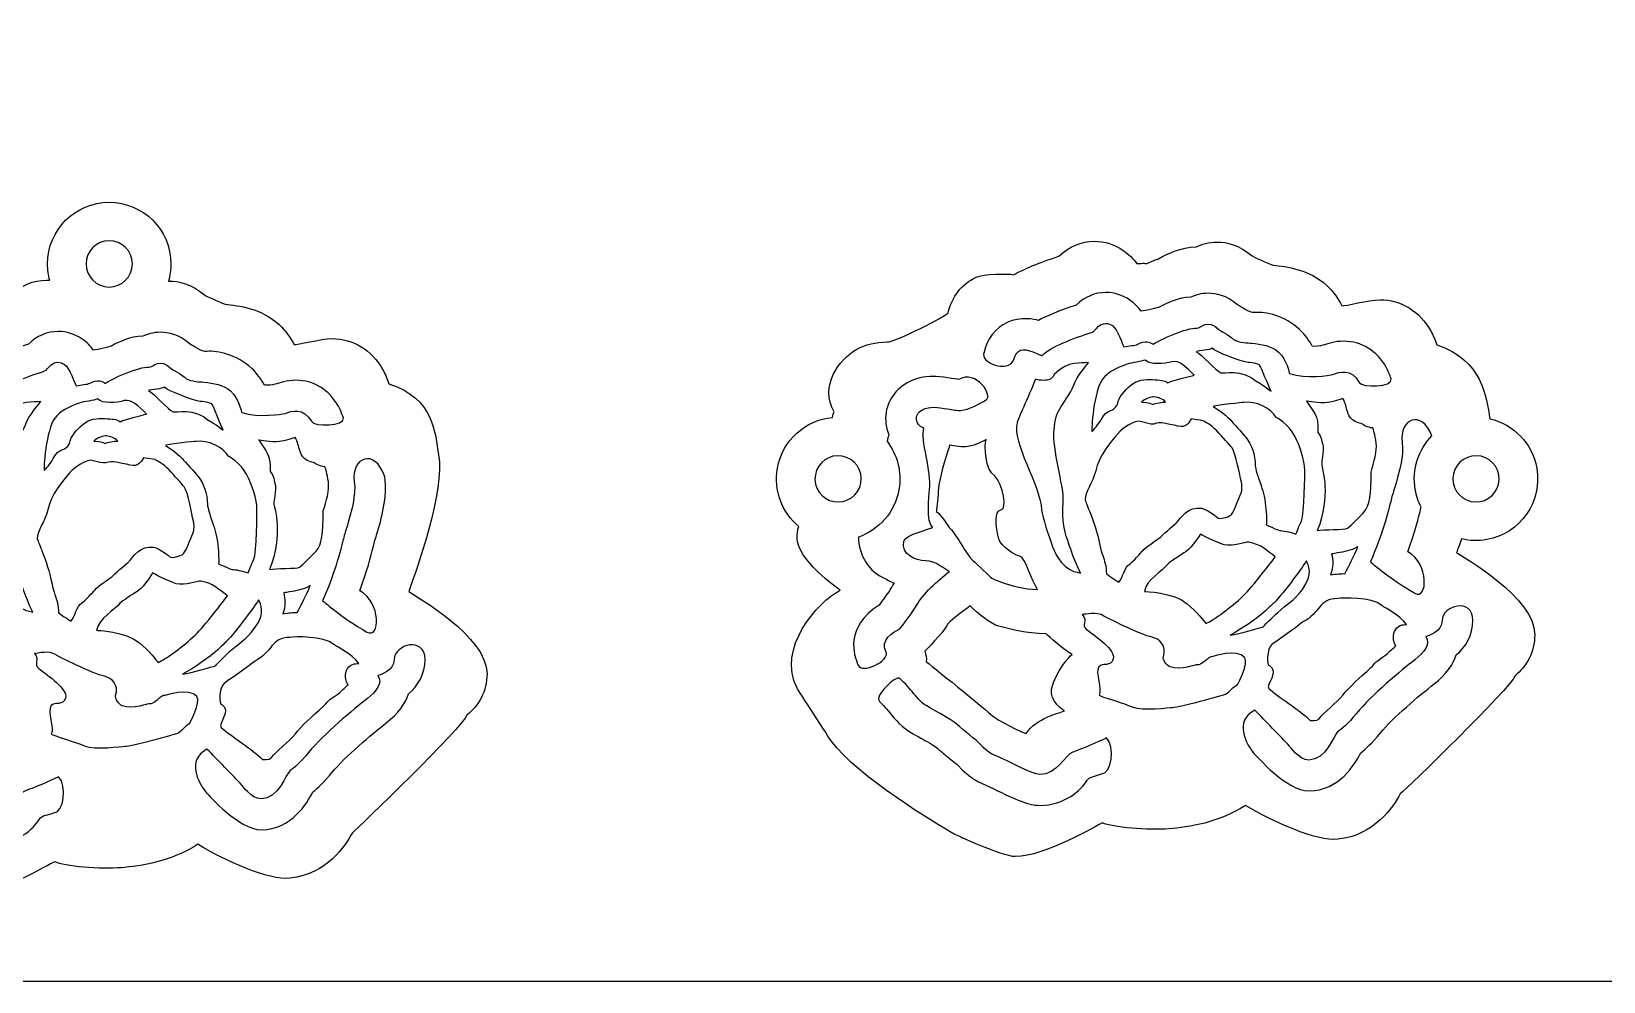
# Model space of a CAD drawing. Extents: x 0 to 395, y 0 to 130.
# Drawn here: x 96.1 to 198.1, y 0.1 to 61.6 of the extents above; entities that cross this region are included whole.
import ezdxf

# ---------------------------------------------------------------- set-up
doc = ezdxf.new("R2010")
doc.units = 0
doc.header["$MEASUREMENT"] = 0
doc.layers.add('DEFAULT', color=18, linetype='CONTINUOUS')

msp = doc.modelspace()

# ---------------------------------------------------------------- linework, layer by layer
at = {"layer": 'DEFAULT', "color": 18}
msp.add_lwpolyline([(395.05, 0.05), (0.05, 0.05), (0.05, 130.05), (395.05, 130.05)], close=True, dxfattribs=at)
at = {"layer": 'DEFAULT', "color": 1}
for points, knots in [([(120.58, 25.34), (121.11, 26.8), (122.94, 31.9), (122.52, 34.2), (122.27, 35.61), (122.28, 37.82), (119.3, 38.8), (119.19, 39.12), (119.06, 39.43), (118.91, 39.7), (118.19, 40.99), (116.98, 41.73), (115.61, 41.73), (114.89, 41.73), (113.31, 41.3), (113.15, 41.34), (112.91, 41.79), (112.6, 42.25), (112.17, 42.64), (111.04, 43.7), (109.52, 43.87), (108.69, 43.96), (108.62, 43.97), (107.62, 44.4), (107.33, 44.56), (106.48, 45.3), (105.64, 45.46), (105.07, 45.46), (105.05, 45.46), (105.03, 45.46), (105, 45.46), (105.11, 45.81), (105.16, 46.18), (105.16, 46.57), (105.16, 48.78), (103.37, 50.57), (101.16, 50.57), (98.96, 50.57), (97.16, 48.78), (97.16, 46.57), (97.16, 46.2), (97.21, 45.84), (97.31, 45.51), (97.24, 45.51), (97.17, 45.52), (97.1, 45.52), (96.25, 45.52), (95.45, 45.18), (94.79, 44.54), (93.46, 44.1), (92.53, 43.7), (91.86, 43.34), (91.56, 43.44), (89.86, 43.4), (89.43, 43.18), (88.5, 42.75), (87.85, 41.91), (87.62, 40.88), (87.55, 40.7), (84.21, 38.99), (83.66, 38.99), (82.92, 38.99), (82.26, 38.83), (81.68, 38.51), (80.54, 37.88), (79.28, 36.13), (80.22, 34.45), (79.91, 33.49), (79.36, 29.15), (79.35, 28.89), (78.07, 28.11), (77.83, 26.97), (77.82, 26.29), (77.79, 24.91), (80.43, 23), (80.62, 22.91), (79.11, 22.1), (76.5, 19.11), (77.83, 16.54), (77.84, 16.49), (79.95, 13.23), (80.02, 13.13), (81.77, 10.77), (86.85, 7.74), (88.01, 7.09), (88.07, 7.05), (91.1, 5.62), (91.97, 5.62), (93.9, 5.62), (97.27, 7.67), (97.63, 7.82), (98.21, 7.51), (100.65, 7.32), (101.93, 7.43), (103.22, 7.53), (105.17, 7.83), (106.91, 8.95), (108.63, 7.89), (111.51, 6.59), (112.9, 6.75), (115.28, 7.02), (116.47, 8.85), (116.93, 9.7), (117.31, 10.01), (124.12, 16.58), (124.36, 17.32), (125.12, 17.95), (125.66, 18.86), (125.66, 20), (125.66, 22.44), (121.04, 25.01), (120.58, 25.34)], [1, 1, 1, 1, 2, 2, 2, 3, 3, 3, 4, 4, 4, 5, 5, 5, 6, 6, 6, 7, 7, 7, 8, 8, 8, 9, 9, 9, 10, 10, 10, 11, 11, 11, 12, 12, 12, 13, 13, 13, 14, 14, 14, 15, 15, 15, 16, 16, 16, 17, 17, 17, 18, 18, 18, 19, 19, 19, 20, 20, 20, 21, 21, 21, 22, 22, 22, 23, 23, 23, 24, 24, 24, 25, 25, 25, 26, 26, 26, 27, 27, 27, 28, 28, 28, 29, 29, 29, 30, 30, 30, 31, 31, 31, 32, 32, 32, 33, 33, 33, 34, 34, 34, 35, 35, 35, 36, 36, 36, 37, 37, 37, 38, 38, 38, 38]), ([(101.16, 48.07), (101.99, 48.07), (102.66, 47.4), (102.66, 46.57), (102.66, 45.74), (101.99, 45.07), (101.16, 45.07), (100.33, 45.07), (99.66, 45.74), (99.66, 46.57), (99.66, 47.4), (100.33, 48.07), (101.16, 48.07)], [1, 1, 1, 1, 2, 2, 2, 3, 3, 3, 4, 4, 4, 5, 5, 5, 5]), ([(188.53, 27.87), (188.61, 28.09), (188.72, 28.39), (188.86, 28.75), (189.38, 28.62), (189.93, 28.6), (190.49, 28.7), (192.66, 29.08), (194.11, 31.16), (193.73, 33.33), (193.45, 34.96), (192.21, 36.18), (190.69, 36.53), (190.44, 37.95), (190.22, 40.34), (187.25, 41.33), (187.13, 41.65), (187, 41.96), (186.86, 42.23), (186.14, 43.51), (184.93, 44.25), (183.56, 44.25), (182.84, 44.25), (181.26, 43.83), (181.1, 43.86), (180.86, 44.32), (180.54, 44.77), (180.12, 45.17), (178.99, 46.23), (177.46, 46.4), (176.64, 46.49), (176.57, 46.5), (175.57, 46.93), (175.28, 47.09), (174.43, 47.82), (173.59, 47.99), (173.02, 47.99), (172.45, 47.99), (171.98, 47.83), (171.66, 47.68), (170.62, 47.64), (169.87, 47.26), (169.2, 46.91), (169.16, 46.89), (169.11, 46.87), (169.05, 46.85), (168.84, 46.77), (168.65, 46.68), (168.45, 46.6), (168.36, 46.61), (168.26, 46.61), (168.18, 46.61), (168.05, 46.61), (167.93, 46.6), (167.8, 46.59), (167.58, 46.9), (167.29, 47.2), (166.91, 47.45), (166.35, 47.84), (165.7, 48.04), (165.05, 48.04), (164.2, 48.04), (163.4, 47.7), (162.74, 47.07), (161.4, 46.63), (160.47, 46.23), (159.8, 45.87), (159.5, 45.96), (157.81, 45.92), (157.37, 45.71), (156.45, 45.27), (155.8, 44.44), (155.56, 43.41), (155.5, 43.23), (152.16, 41.51), (151.61, 41.51), (150.87, 41.51), (150.21, 41.35), (149.63, 41.04), (148.49, 40.4), (147.22, 38.65), (148.16, 36.98), (148.13, 36.89), (148.1, 36.77), (148.07, 36.62), (146.31, 36.46), (144.81, 35.15), (144.49, 33.33), (144.23, 31.87), (144.8, 30.45), (145.87, 29.56), (145.8, 29.29), (145.77, 29.03), (145.77, 28.82), (145.74, 27.44), (148.37, 25.52), (148.57, 25.43), (147.06, 24.63), (144.44, 21.64), (145.77, 19.07), (145.79, 19.02), (147.9, 15.76), (147.97, 15.66), (149.72, 13.3), (154.79, 10.27), (155.95, 9.61), (156.02, 9.58), (159.05, 8.15), (159.91, 8.15), (161.85, 8.15), (165.22, 10.19), (165.58, 10.34), (166.15, 10.03), (168.6, 9.85), (169.88, 9.95), (171.16, 10.05), (173.12, 10.35), (174.85, 11.47), (176.57, 10.42), (179.45, 9.12), (180.84, 9.27), (183.23, 9.54), (184.42, 11.38), (184.88, 12.22), (185.26, 12.53), (192.07, 19.11), (192.31, 19.85), (193.06, 20.48), (193.6, 21.39), (193.6, 22.53), (193.6, 24.97), (188.99, 27.54), (188.53, 27.87)], [1, 1, 1, 1, 2, 2, 2, 3, 3, 3, 4, 4, 4, 5, 5, 5, 6, 6, 6, 7, 7, 7, 8, 8, 8, 9, 9, 9, 10, 10, 10, 11, 11, 11, 12, 12, 12, 13, 13, 13, 14, 14, 14, 15, 15, 15, 16, 16, 16, 17, 17, 17, 18, 18, 18, 19, 19, 19, 20, 20, 20, 21, 21, 21, 22, 22, 22, 23, 23, 23, 24, 24, 24, 25, 25, 25, 26, 26, 26, 27, 27, 27, 28, 28, 28, 29, 29, 29, 30, 30, 30, 31, 31, 31, 32, 32, 32, 33, 33, 33, 34, 34, 34, 35, 35, 35, 36, 36, 36, 37, 37, 37, 38, 38, 38, 39, 39, 39, 40, 40, 40, 41, 41, 41, 42, 42, 42, 43, 43, 43, 44, 44, 44, 45, 45, 45, 45]), ([(157.89, 40.86), (158.08, 41.71), (158.63, 42.4), (159.39, 42.78), (160.23, 43.18), (161.17, 42.98), (161.42, 42.91), (161.98, 43.21), (162.75, 43.54), (163.86, 43.9), (164.42, 44.44), (165.08, 44.72), (165.79, 44.72), (166.33, 44.72), (166.87, 44.55), (167.34, 44.23), (167.66, 44.01), (167.9, 43.76), (168.08, 43.51), (168.37, 43.54), (169.22, 43.76), (169.25, 43.77), (169.81, 44.06), (170.44, 44.38), (171.3, 44.42), (171.57, 44.54), (171.96, 44.67), (172.43, 44.67), (172.91, 44.67), (173.61, 44.54), (174.32, 43.93), (174.56, 43.79), (175.07, 43.39), (175.45, 43.42), (176.14, 43.49), (177.4, 43.21), (178.35, 42.32), (178.7, 41.99), (178.97, 41.61), (179.17, 41.23), (179.3, 41.21), (179.73, 41.25), (179.86, 41.3), (180.12, 41.39), (180.62, 41.56), (181.22, 41.56), (182.36, 41.56), (183.36, 40.94), (183.97, 39.87), (184.09, 39.65), (184.2, 39.39), (184.29, 39.12), (184.43, 38.58), (182.38, 38.52), (182.22, 38.89), (181.7, 39.82), (180.95, 39.56), (180.51, 39.41), (180.29, 39.33), (178.81, 39.12), (177.69, 39.47), (177.68, 39.49), (177.54, 40.34), (176.98, 40.86), (176.54, 41.27), (175.86, 41.37), (175.24, 41.43), (175.03, 41.46), (174.43, 41.45), (174.06, 41.67), (173.82, 41.96), (173.14, 42.27), (173.12, 42.31), (172.37, 43.06), (172, 42.41), (171.68, 42.41), (171.09, 42.48), (169.14, 41.6), (168.86, 41.36), (168.64, 41.52), (168.35, 41.62), (167.87, 41.37), (167.66, 41.26), (167.3, 41.3), (166.95, 41.19), (166.89, 41.33), (166.52, 42.37), (166.22, 42.57), (166.01, 42.72), (165.59, 42.88), (165.16, 42.37), (165.07, 42.26), (164.99, 42.17), (164.78, 42.1), (163.78, 41.78), (162.14, 41.19), (161.63, 40.62), (161.59, 40.64), (160.62, 41.15), (160.25, 40.97), (160.1, 40.9), (159.9, 40.73), (159.83, 40.38), (159.43, 39.45), (157.6, 40.15), (157.89, 40.86)], [1, 1, 1, 1, 2, 2, 2, 3, 3, 3, 4, 4, 4, 5, 5, 5, 6, 6, 6, 7, 7, 7, 8, 8, 8, 9, 9, 9, 10, 10, 10, 11, 11, 11, 12, 12, 12, 13, 13, 13, 14, 14, 14, 15, 15, 15, 16, 16, 16, 17, 17, 17, 18, 18, 18, 19, 19, 19, 20, 20, 20, 21, 21, 21, 22, 22, 22, 23, 23, 23, 24, 24, 24, 25, 25, 25, 26, 26, 26, 27, 27, 27, 28, 28, 28, 29, 29, 29, 30, 30, 30, 31, 31, 31, 32, 32, 32, 33, 33, 33, 34, 34, 34, 35, 35, 35, 36, 36, 36, 36]), ([(89.94, 38.33), (90.13, 39.19), (90.68, 39.88), (91.45, 40.25), (92.29, 40.66), (93.23, 40.46), (93.48, 40.38), (94.03, 40.68), (94.81, 41.01), (95.92, 41.38), (96.47, 41.91), (97.14, 42.19), (97.84, 42.19), (98.39, 42.19), (98.93, 42.02), (99.4, 41.7), (99.71, 41.49), (99.95, 41.24), (100.14, 40.98), (100.42, 41.01), (101.27, 41.23), (101.3, 41.25), (101.86, 41.54), (102.49, 41.86), (103.35, 41.89), (103.62, 42.01), (104.01, 42.14), (104.49, 42.14), (104.97, 42.14), (105.66, 42.01), (106.37, 41.4), (106.61, 41.26), (107.12, 40.86), (107.51, 40.9), (108.19, 40.96), (109.46, 40.68), (110.4, 39.8), (110.76, 39.47), (111.02, 39.09), (111.22, 38.71), (111.35, 38.68), (111.78, 38.73), (111.91, 38.77), (112.18, 38.86), (112.67, 39.03), (113.27, 39.03), (114.42, 39.03), (115.42, 38.42), (116.02, 37.34), (116.14, 37.12), (116.25, 36.87), (116.35, 36.6), (116.48, 36.05), (114.44, 35.99), (114.27, 36.37), (113.76, 37.29), (113.01, 37.04), (112.56, 36.88), (112.35, 36.81), (110.86, 36.6), (109.75, 36.94), (109.73, 36.97), (109.59, 37.82), (109.03, 38.34), (108.6, 38.74), (107.91, 38.84), (107.29, 38.91), (107.09, 38.93), (106.48, 38.93), (106.12, 39.15), (105.88, 39.43), (105.19, 39.75), (105.17, 39.79), (104.42, 40.53), (104.05, 39.88), (103.73, 39.88), (103.14, 39.95), (101.19, 39.07), (100.92, 38.83), (100.7, 38.99), (100.41, 39.1), (99.93, 38.85), (99.71, 38.73), (99.36, 38.77), (99.01, 38.66), (98.94, 38.8), (98.58, 39.84), (98.27, 40.05), (98.06, 40.19), (97.64, 40.36), (97.21, 39.84), (97.12, 39.73), (97.04, 39.64), (96.83, 39.58), (95.84, 39.26), (94.2, 38.67), (93.68, 38.1), (93.65, 38.12), (92.67, 38.62), (92.31, 38.44), (92.15, 38.37), (91.95, 38.21), (91.88, 37.85), (91.48, 36.93), (89.65, 37.62), (89.94, 38.33)], [1, 1, 1, 1, 2, 2, 2, 3, 3, 3, 4, 4, 4, 5, 5, 5, 6, 6, 6, 7, 7, 7, 8, 8, 8, 9, 9, 9, 10, 10, 10, 11, 11, 11, 12, 12, 12, 13, 13, 13, 14, 14, 14, 15, 15, 15, 16, 16, 16, 17, 17, 17, 18, 18, 18, 19, 19, 19, 20, 20, 20, 21, 21, 21, 22, 22, 22, 23, 23, 23, 24, 24, 24, 25, 25, 25, 26, 26, 26, 27, 27, 27, 28, 28, 28, 29, 29, 29, 30, 30, 30, 31, 31, 31, 32, 32, 32, 33, 33, 33, 34, 34, 34, 35, 35, 35, 36, 36, 36, 36]), ([(175.6, 38.93), (174.57, 39.8), (173.45, 39.45), (173.25, 39.51), (172.97, 39.61), (171.95, 40.75), (171.65, 40.88), (171.85, 40.98), (172.53, 40.99), (172.69, 41.1), (172.86, 40.89), (174.58, 40.23), (174.9, 40.2), (175.16, 40.17), (175.65, 40.12), (175.76, 40.01), (175.88, 39.87), (176.32, 38.65), (176.5, 38.32), (176.37, 38.41), (175.7, 38.93), (175.6, 38.93)], [1, 1, 1, 1, 2, 2, 2, 3, 3, 3, 4, 4, 4, 5, 5, 5, 6, 6, 6, 7, 7, 7, 8, 8, 8, 8]), ([(163.03, 31.63), (163.03, 30.74), (162.89, 30.41), (163.14, 29.18), (163.35, 28.55), (163.63, 27.6), (164.15, 26.52), (164.06, 26.61), (162.99, 26.48), (162.33, 28.24), (162.09, 28.93), (161.66, 30.15), (161.62, 30.63), (161.53, 32.31), (159.67, 34.99), (160.03, 36.27), (160.04, 36.39), (160.99, 38.47), (161.22, 39.09), (161.27, 39.05), (161.88, 38.98), (162.1, 39.06), (162.28, 39.12), (162.38, 39.27), (162.44, 39.4), (163.41, 40.36), (164.15, 40.09), (164.67, 40.18), (164.67, 40.16), (163.83, 39.22), (163.69, 38.67), (163.24, 37.59), (162.44, 37.15), (162.44, 35.8), (162.25, 35.21), (162.95, 32.29), (163.03, 31.63)], [1, 1, 1, 1, 2, 2, 2, 3, 3, 3, 4, 4, 4, 5, 5, 5, 6, 6, 6, 7, 7, 7, 8, 8, 8, 9, 9, 9, 10, 10, 10, 11, 11, 11, 12, 12, 12, 13, 13, 13, 13]), ([(168.81, 39.07), (168.35, 39.11), (167.76, 39.04), (167.38, 38.69), (167.02, 38.36), (166.61, 37.96), (166.54, 37.46), (166.22, 36.87), (165.89, 37.27), (165.48, 36.47), (165.33, 36.19), (164.98, 35.8), (164.89, 35.7), (164.83, 35.73), (165, 38.38), (165.58, 39.1), (165.97, 39.58), (166.42, 39.81), (167.16, 40.07), (167.47, 40.18), (168.11, 40.24), (168.33, 40.34), (168.68, 40.01), (169.58, 40.09), (170.09, 40.23), (170.5, 40.34), (170.98, 39.92), (171.52, 39.36), (171.28, 39.29), (170.02, 39.01), (169.81, 38.87), (169.59, 39.05), (169.31, 39.03), (168.81, 39.07)], [1, 1, 1, 1, 2, 2, 2, 3, 3, 3, 4, 4, 4, 5, 5, 5, 6, 6, 6, 7, 7, 7, 8, 8, 8, 9, 9, 9, 10, 10, 10, 11, 11, 11, 12, 12, 12, 12]), ([(149.73, 20.57), (149.43, 21.21), (148.84, 23.01), (151.09, 24.46), (151.3, 24.74), (151.64, 25.22), (151.77, 25.4), (151.85, 25.56), (151.95, 25.72), (152.06, 25.88), (151.9, 25.95), (151.74, 26.03), (151.58, 26.11), (151.56, 26.12), (151.54, 26.13), (151.52, 26.15), (150.42, 26.57), (149.75, 27.74), (149.74, 28.86), (151.06, 29.32), (152.11, 30.47), (152.37, 31.95), (152.57, 33.1), (152.26, 34.22), (151.6, 35.08), (151.63, 35.23), (151.68, 35.36), (151.72, 35.5), (151.57, 35.85), (151.52, 36.18), (151.51, 36.39), (151.45, 37.42), (151.99, 38.35), (152.94, 38.88), (153.42, 39.14), (153.98, 39.28), (154.59, 39.28), (155.05, 39.28), (156.12, 39.1), (156.23, 39.08), (157.42, 39.73), (158.47, 38.02), (158.03, 37.76), (157.59, 37.5), (156.9, 37.12), (156.39, 37.08), (156.17, 37.06), (155.84, 37.12), (155.52, 37.17), (154.91, 37.27), (154.34, 37.37), (153.91, 37.13), (153.56, 36.93), (153.5, 36.68), (153.51, 36.5), (153.53, 36.13), (153.83, 35.98), (153.99, 35.91), (153.73, 35.24), (154.52, 33.04), (154.36, 31.95), (154.3, 31.49), (154.14, 29.84), (154.55, 29.51), (154.45, 29.37), (152.78, 29.05), (152.68, 28.59), (152.49, 27.73), (153.43, 27.34), (154.1, 27.33), (154.74, 27.33), (155.37, 26.76), (155.65, 26.63), (154.89, 26.05), (153.89, 25.17), (153.51, 24.42), (153.44, 24.27), (152.5, 22.97), (152.42, 22.92), (151.97, 22.67), (151.13, 22.2), (151.54, 21.41), (151.76, 20.82), (149.96, 19.95), (149.73, 20.57)], [1, 1, 1, 1, 2, 2, 2, 3, 3, 3, 4, 4, 4, 5, 5, 5, 5.183576, 5.183576, 5.183576, 6.183576, 6.183576, 6.183576, 7.183576, 7.183576, 7.183576, 8.183576, 8.183576, 8.183576, 9.183576, 9.183576, 9.183576, 10.183576, 10.183576, 10.183576, 11.183576, 11.183576, 11.183576, 12.183576, 12.183576, 12.183576, 13.183576, 13.183576, 13.183576, 14.183576, 14.183576, 14.183576, 15.183576, 15.183576, 15.183576, 16.183576, 16.183576, 16.183576, 17.183576, 17.183576, 17.183576, 18.183576, 18.183576, 18.183576, 19.183576, 19.183576, 19.183576, 20.183576, 20.183576, 20.183576, 22.183576, 22.183576, 22.183576, 23.183576, 23.183576, 23.183576, 24.183576, 24.183576, 24.183576, 25.183576, 25.183576, 25.183576, 26.183576, 26.183576, 26.183576, 27.183576, 27.183576, 27.183576, 28.183576, 28.183576, 28.183576, 29.183576, 29.183576, 29.183576, 29.183576]), ([(95.08, 29.11), (95.08, 28.21), (94.94, 27.88), (95.2, 26.65), (95.4, 26.03), (95.68, 25.07), (96.21, 23.99), (96.11, 24.08), (95.05, 23.96), (94.39, 25.72), (94.14, 26.4), (93.71, 27.63), (93.68, 28.11), (93.59, 29.79), (91.72, 32.47), (92.09, 33.75), (92.1, 33.87), (93.05, 35.95), (93.27, 36.56), (93.33, 36.53), (93.93, 36.45), (94.15, 36.53), (94.33, 36.6), (94.43, 36.74), (94.49, 36.87), (95.46, 37.83), (96.2, 37.56), (96.72, 37.66), (96.72, 37.63), (95.88, 36.7), (95.74, 36.15), (95.3, 35.07), (94.5, 34.62), (94.5, 33.28), (94.3, 32.68), (95.01, 29.76), (95.08, 29.11)], [1, 1, 1, 1, 2, 2, 2, 3, 3, 3, 4, 4, 4, 5, 5, 5, 6, 6, 6, 7, 7, 7, 8, 8, 8, 9, 9, 9, 10, 10, 10, 11, 11, 11, 12, 12, 12, 13, 13, 13, 13]), ([(100.87, 36.55), (100.4, 36.59), (99.82, 36.51), (99.44, 36.16), (99.08, 35.84), (98.66, 35.43), (98.59, 34.93), (98.28, 34.34), (97.94, 34.75), (97.53, 33.95), (97.38, 33.66), (97.03, 33.28), (96.94, 33.17), (96.89, 33.2), (97.06, 35.85), (97.64, 36.57), (98.02, 37.06), (98.47, 37.28), (99.21, 37.55), (99.53, 37.66), (100.16, 37.71), (100.39, 37.82), (100.74, 37.48), (101.63, 37.57), (102.14, 37.71), (102.56, 37.82), (103.04, 37.4), (103.57, 36.84), (103.33, 36.76), (102.08, 36.48), (101.86, 36.34), (101.65, 36.53), (101.36, 36.5), (100.87, 36.55)], [1, 1, 1, 1, 2, 2, 2, 3, 3, 3, 4, 4, 4, 5, 5, 5, 6, 6, 6, 7, 7, 7, 8, 8, 8, 9, 9, 9, 10, 10, 10, 11, 11, 11, 12, 12, 12, 12]), ([(107.65, 36.41), (106.63, 37.28), (105.51, 36.92), (105.3, 36.99), (105.02, 37.08), (104.01, 38.22), (103.71, 38.36), (103.9, 38.45), (104.58, 38.46), (104.75, 38.58), (104.92, 38.37), (106.64, 37.71), (106.96, 37.67), (107.22, 37.64), (107.7, 37.59), (107.81, 37.48), (107.94, 37.35), (108.38, 36.13), (108.56, 35.79), (108.43, 35.88), (107.75, 36.4), (107.65, 36.41)], [1, 1, 1, 1, 2, 2, 2, 3, 3, 3, 4, 4, 4, 5, 5, 5, 6, 6, 6, 7, 7, 7, 8, 8, 8, 8]), ([(169.66, 37.62), (169.41, 37.61), (169.05, 37.56), (168.84, 37.46), (168.63, 37.59), (168.17, 37.61), (168.11, 37.61), (168.31, 37.84), (168.77, 37.96), (168.91, 37.95), (169.18, 37.93), (169.47, 37.83), (169.66, 37.62)], [1, 1, 1, 1, 2, 2, 2, 3, 3, 3, 4, 4, 4, 5, 5, 5, 5]), ([(181.45, 29.44), (181.26, 29.33), (179.9, 29.37), (179.5, 29.28), (180.41, 31.54), (179.81, 33.32), (179.81, 33.4), (179.74, 33.75), (179.88, 34), (179.88, 34.74), (179.79, 35.07), (179.79, 35.33), (179.54, 35.65), (179.57, 36.92), (179.27, 36.85), (178.81, 37.68), (178.85, 37.67), (179.61, 37.51), (180.16, 37.58), (180.47, 37.62), (181.1, 37.83), (181.15, 37.84), (181.26, 37.72), (181.37, 37.34), (181.42, 37.12), (181.5, 36.8), (181.65, 36.35), (182.41, 36.2), (182.46, 36.1), (183.01, 35.9), (183.09, 35.94), (183.15, 35.81), (183.24, 35.54), (183.32, 34.96), (183.39, 34.47), (183.17, 33.71), (182.99, 33.08), (182.99, 31.65), (182.9, 30.89), (182.53, 30.49), (182.28, 30.24), (181.71, 29.6), (181.45, 29.44)], [1, 1, 1, 1, 2, 2, 2, 3, 3, 3, 4, 4, 4, 5, 5, 5, 6, 6, 6, 7, 7, 7, 8, 8, 8, 9, 9, 9, 10, 10, 10, 11, 11, 11, 12, 12, 12, 13, 13, 13, 14, 14, 14, 15, 15, 15, 15]), ([(176.12, 31.09), (176.04, 31.73), (175.92, 31.99), (175.71, 32.62), (175.68, 32.71), (175.48, 33.29), (175.48, 33.49), (175.45, 34.26), (175.27, 34.81), (174.86, 35.34), (174.65, 35.6), (174.01, 36.28), (173.85, 36.48), (173.52, 36.86), (172.75, 37.32), (172.75, 37.32), (173.03, 37.43), (174.67, 37.58), (174.71, 37.59), (175.52, 37.71), (176.5, 37.21), (176.83, 36.62), (176.84, 36.62), (177.62, 36.22), (178.04, 35.41), (178.35, 34.8), (178.7, 33.85), (178.69, 33.19), (178.69, 33.06), (178.68, 30.36), (178.47, 29.92), (178.35, 29.67), (178.14, 29.12), (178.11, 29.06), (177.71, 29.21), (177.25, 29.28), (177.06, 29.29), (176.98, 29.29), (176.2, 29.66), (176.19, 29.66), (176.23, 30.02), (176.19, 30.5), (176.12, 31.09)], [1, 1, 1, 1, 2, 2, 2, 3, 3, 3, 4, 4, 4, 5, 5, 5, 6, 6, 6, 7, 7, 7, 8, 8, 8, 9, 9, 9, 10, 10, 10, 11, 11, 11, 12, 12, 12, 13, 13, 13, 14, 14, 14, 15, 15, 15, 15]), ([(185, 34.99), (184.79, 36.52), (186.27, 37.17), (186.93, 35.43), (186.06, 34.53), (185.62, 33.26), (185.85, 31.94), (185.92, 31.54), (186.05, 31.16), (186.23, 30.81), (186.22, 30.78), (186.22, 30.75), (186.21, 30.73), (186.1, 30.21), (185.8, 29.12), (185.36, 27.91), (186.75, 27.19), (186.68, 24.73), (185.82, 25.23), (184.09, 26.24), (183.19, 27.07), (182.94, 27.27), (183.65, 28.85), (184.12, 30.54), (184.26, 31.17), (184.32, 31.43), (184.42, 31.75), (184.52, 32.09), (184.8, 33.04), (185.12, 34.11), (185, 34.99)], [1, 1, 1, 1, 2, 2, 2, 3, 3, 3, 4.01, 4.01, 4.01, 5.01, 5.01, 5.01, 6.01, 6.01, 6.01, 7.01, 7.01, 7.01, 8.01, 8.01, 8.01, 9.01, 9.01, 9.01, 10.01, 10.01, 10.01, 11.01, 11.01, 11.01, 11.01]), ([(165.13, 33.15), (165.32, 34.13), (166.1, 35.03), (166.54, 35.54), (166.98, 36.05), (167.59, 36.31), (167.71, 36.34), (168.09, 36.49), (168.59, 36.02), (169.07, 36.25), (169.3, 36.37), (170.59, 35.98), (170.78, 36.03), (170.96, 36.07), (171.17, 36.2), (171.32, 36.53), (171.39, 36.53), (171.97, 36.42), (172.08, 36.41), (172.19, 36.32), (172.62, 36.15), (172.98, 35.75), (173.35, 35.35), (173.8, 34.87), (173.97, 34.64), (174.23, 34.31), (174.47, 32.77), (174.56, 32.52), (174.64, 32.28), (174.61, 31.83), (174.57, 31.73), (174.25, 31.03), (174.17, 30.63), (173.94, 30.33), (173.87, 30.21), (173.32, 30.03), (173.09, 30.09), (173.02, 30.11), (172.43, 30.66), (171.98, 30.73), (171.16, 30.86), (170.62, 30.13), (170.36, 29.78), (170.36, 29.78), (169.59, 29.13), (169.36, 28.89), (169.19, 28.72), (168.48, 28.33), (168.14, 27.93), (168.14, 27.93), (167.46, 27.17), (167.3, 27.09), (167.03, 26.99), (166.87, 26.15), (166.63, 25.94), (166.5, 25.99), (165.87, 26.47), (165.82, 26.48), (165.82, 26.99), (165.7, 27.33), (165.59, 27.66), (165.52, 27.86), (165.45, 28.08), (165.4, 28.34), (165.21, 29.26), (165.04, 29.71), (164.74, 30.5), (164.67, 30.68), (164.47, 31.18), (164.44, 31.27), (164.44, 31.81), (164.92, 32.33), (165.13, 33.15)], [1, 1, 1, 1, 2, 2, 2, 3, 3, 3, 4, 4, 4, 5, 5, 5, 6, 6, 6, 7, 7, 7, 8, 8, 8, 9, 9, 9, 10, 10, 10, 11, 11, 11, 12, 12, 12, 13, 13, 13, 14, 14, 14, 15, 15, 15, 16, 16, 16, 17, 17, 17, 18, 18, 18, 19, 19, 19, 20, 20, 20, 21, 21, 21, 22, 22, 22, 23, 23, 23, 24, 24, 24, 25, 25, 25, 25]), ([(101.71, 35.09), (101.47, 35.08), (101.11, 35.04), (100.89, 34.93), (100.69, 35.06), (100.23, 35.08), (100.17, 35.08), (100.36, 35.32), (100.82, 35.44), (100.97, 35.43), (101.23, 35.4), (101.52, 35.3), (101.71, 35.09)], [1, 1, 1, 1, 2, 2, 2, 3, 3, 3, 4, 4, 4, 5, 5, 5, 5]), ([(108.18, 28.57), (108.09, 29.2), (107.97, 29.47), (107.76, 30.09), (107.74, 30.18), (107.54, 30.76), (107.53, 30.96), (107.51, 31.73), (107.32, 32.28), (106.91, 32.81), (106.7, 33.08), (106.07, 33.75), (105.9, 33.95), (105.58, 34.33), (104.81, 34.79), (104.81, 34.79), (105.08, 34.9), (106.73, 35.06), (106.77, 35.07), (107.58, 35.18), (108.56, 34.68), (108.89, 34.1), (108.89, 34.1), (109.68, 33.7), (110.09, 32.89), (110.41, 32.28), (110.75, 31.32), (110.74, 30.66), (110.74, 30.54), (110.74, 27.84), (110.52, 27.39), (110.4, 27.14), (110.19, 26.6), (110.17, 26.54), (109.76, 26.69), (109.31, 26.76), (109.11, 26.76), (109.03, 26.77), (108.26, 27.13), (108.25, 27.13), (108.28, 27.5), (108.24, 27.97), (108.18, 28.57)], [1, 1, 1, 1, 2, 2, 2, 3, 3, 3, 4, 4, 4, 5, 5, 5, 6, 6, 6, 7, 7, 7, 8, 8, 8, 9, 9, 9, 10, 10, 10, 11, 11, 11, 12, 12, 12, 13, 13, 13, 14, 14, 14, 15, 15, 15, 15]), ([(113.5, 26.91), (113.32, 26.81), (111.95, 26.84), (111.56, 26.76), (112.46, 29.02), (111.87, 30.8), (111.86, 30.88), (111.79, 31.22), (111.94, 31.47), (111.94, 32.21), (111.84, 32.54), (111.85, 32.81), (111.59, 33.12), (111.62, 34.4), (111.33, 34.32), (110.86, 35.16), (110.91, 35.14), (111.66, 34.99), (112.21, 35.05), (112.53, 35.09), (113.15, 35.3), (113.21, 35.31), (113.32, 35.2), (113.43, 34.81), (113.48, 34.6), (113.56, 34.27), (113.7, 33.82), (114.47, 33.67), (114.52, 33.58), (115.07, 33.38), (115.15, 33.42), (115.21, 33.29), (115.29, 33.01), (115.37, 32.44), (115.45, 31.94), (115.23, 31.18), (115.04, 30.56), (115.04, 29.12), (114.95, 28.36), (114.58, 27.96), (114.33, 27.72), (113.77, 27.07), (113.5, 26.91)], [1, 1, 1, 1, 2, 2, 2, 3, 3, 3, 4, 4, 4, 5, 5, 5, 6, 6, 6, 7, 7, 7, 8, 8, 8, 9, 9, 9, 10, 10, 10, 11, 11, 11, 12, 12, 12, 13, 13, 13, 14, 14, 14, 15, 15, 15, 15]), ([(117.05, 32.47), (116.84, 34.04), (118.41, 34.68), (119.03, 32.76), (119.22, 31.44), (118.82, 30.09), (118.5, 29), (118.4, 28.68), (118.31, 28.4), (118.27, 28.2), (118.15, 27.68), (117.86, 26.6), (117.41, 25.38), (118.8, 24.66), (118.74, 22.2), (117.87, 22.71), (116.14, 23.71), (115.25, 24.55), (115, 24.74), (115.7, 26.32), (116.18, 28.02), (116.32, 28.64), (116.38, 28.9), (116.47, 29.22), (116.58, 29.56), (116.86, 30.51), (117.18, 31.59), (117.05, 32.47)], [1, 1, 1, 1, 2, 2, 2, 3, 3, 3, 4, 4, 4, 5, 5, 5, 6, 6, 6, 7, 7, 7, 8, 8, 8, 9, 9, 9, 10, 10, 10, 10]), ([(158.57, 32.85), (159.15, 32.27), (159.42, 30.63), (158.97, 30.63), (158.45, 30.63), (158.74, 28.85), (158.92, 28.58), (159.34, 27.96), (160.03, 27.66), (160.22, 27.62), (160.57, 27.53), (160.99, 25.99), (161.36, 25.47), (160.4, 25.52), (160, 25.63), (159.42, 25.81), (159.25, 25.87), (158.44, 26.11), (158.31, 26.27), (158.11, 26.5), (157.2, 27.31), (157.07, 27.43), (156.94, 27.56), (156.67, 27.99), (156.45, 28.34), (156.17, 28.78), (155.91, 29.2), (155.69, 29.42), (155.58, 29.53), (155.1, 30.35), (154.79, 30.52), (154.8, 30.58), (154.9, 31.31), (154.92, 31.8), (154.97, 32.92), (155.65, 34.69), (155.65, 34.82), (155.69, 34.81), (156.4, 34.69), (156.69, 34.71), (157.16, 34.76), (157.64, 34.97), (158.03, 35.19), (157.9, 34.79), (157.95, 33.2), (158.57, 32.85)], [1, 1, 1, 1, 2, 2, 2, 3, 3, 3, 4, 4, 4, 5, 5, 5, 6, 6, 6, 7, 7, 7, 8, 8, 8, 9, 9, 9, 10, 10, 10, 11, 11, 11, 12, 12, 12, 13, 13, 13, 14, 14, 14, 15, 15, 15, 16, 16, 16, 16]), ([(97.18, 30.63), (97.37, 31.6), (98.16, 32.51), (98.59, 33.02), (99.03, 33.53), (99.65, 33.78), (99.77, 33.81), (100.14, 33.96), (100.64, 33.5), (101.12, 33.73), (101.36, 33.84), (102.64, 33.45), (102.84, 33.5), (103.01, 33.55), (103.23, 33.67), (103.38, 34.01), (103.44, 34), (104.02, 33.9), (104.13, 33.89), (104.25, 33.79), (104.68, 33.63), (105.04, 33.22), (105.41, 32.82), (105.85, 32.34), (106.02, 32.12), (106.28, 31.78), (106.52, 30.24), (106.61, 29.99), (106.7, 29.75), (106.67, 29.3), (106.63, 29.2), (106.31, 28.5), (106.23, 28.11), (105.99, 27.81), (105.92, 27.69), (105.38, 27.5), (105.14, 27.56), (105.07, 27.58), (104.48, 28.13), (104.03, 28.21), (103.21, 28.33), (102.68, 27.6), (102.42, 27.25), (102.42, 27.25), (101.65, 26.61), (101.41, 26.37), (101.24, 26.19), (100.54, 25.8), (100.2, 25.4), (100.2, 25.4), (99.52, 24.64), (99.35, 24.56), (99.08, 24.47), (98.92, 23.62), (98.68, 23.41), (98.56, 23.46), (97.92, 23.94), (97.87, 23.95), (97.87, 24.46), (97.76, 24.8), (97.64, 25.13), (97.58, 25.34), (97.5, 25.55), (97.45, 25.82), (97.27, 26.73), (97.1, 27.18), (96.79, 27.97), (96.72, 28.15), (96.53, 28.65), (96.49, 28.75), (96.49, 29.29), (96.97, 29.81), (97.18, 30.63)], [1, 1, 1, 1, 2, 2, 2, 3, 3, 3, 4, 4, 4, 5, 5, 5, 6, 6, 6, 7, 7, 7, 8, 8, 8, 9, 9, 9, 10, 10, 10, 11, 11, 11, 12, 12, 12, 13, 13, 13, 14, 14, 14, 15, 15, 15, 16, 16, 16, 17, 17, 17, 18, 18, 18, 19, 19, 19, 20, 20, 20, 21, 21, 21, 22, 22, 22, 23, 23, 23, 24, 24, 24, 25, 25, 25, 25]), ([(148.17, 31.16), (147.35, 31.31), (146.8, 32.08), (146.95, 32.9), (147.09, 33.72), (147.87, 34.26), (148.69, 34.11), (149.5, 33.97), (150.05, 33.19), (149.91, 32.38), (149.76, 31.56), (148.98, 31.02), (148.17, 31.16)], [1, 1, 1, 1, 2, 2, 2, 3, 3, 3, 4, 4, 4, 5, 5, 5, 5]), ([(191.27, 32.9), (191.41, 32.08), (190.87, 31.3), (190.05, 31.16), (189.24, 31.02), (188.46, 31.56), (188.31, 32.38), (188.17, 33.19), (188.71, 33.97), (189.53, 34.11), (190.34, 34.26), (191.12, 33.71), (191.27, 32.9)], [1, 1, 1, 1, 2, 2, 2, 3, 3, 3, 4, 4, 4, 5, 5, 5, 5]), ([(169.83, 27.13), (169.88, 27.21), (170.66, 27.7), (170.99, 27.93), (171.39, 28.2), (171.92, 29.06), (171.92, 29.06), (171.93, 29.06), (172.86, 28.53), (173.45, 28.37), (174.07, 28.21), (174.75, 28.57), (175.07, 28.53), (175.78, 28.43), (176.28, 27.96), (176.77, 27.58), (176.29, 26.94), (175.17, 25.47), (174.55, 24.91), (173.64, 24.1), (172.72, 23.45), (172.27, 23.26), (172.2, 23.36), (171.64, 24.05), (171.07, 24.53), (170.16, 25.3), (168.29, 25.34), (168.29, 25.34), (168.44, 26.16), (169.46, 26.64), (169.83, 27.13)], [1, 1, 1, 1, 2, 2, 2, 3, 3, 3, 4, 4, 4, 5, 5, 5, 6, 6, 6, 7, 7, 7, 8, 8, 8, 9, 9, 9, 10, 10, 10, 11, 11, 11, 11]), ([(180.43, 27.77), (180.54, 27.79), (180.7, 27.82), (180.81, 27.84), (181.23, 27.91), (181.7, 27.99), (182.06, 28.2), (182.09, 28.22), (182.11, 28.23), (182.13, 28.24), (181.88, 27.63), (181.59, 27.02), (181.28, 26.49), (181.03, 26.5), (180.73, 26.48), (180.35, 26.41), (180.55, 26.96), (180.52, 27.38), (180.43, 27.77)], [1, 1, 1, 1, 2, 2, 2, 3, 3, 3, 4, 4, 4, 5, 5, 5, 6, 6, 6, 7, 7, 7, 7]), ([(101.88, 24.6), (101.94, 24.68), (102.71, 25.17), (103.05, 25.4), (103.45, 25.67), (103.97, 26.54), (103.97, 26.54), (103.99, 26.54), (104.92, 26), (105.51, 25.84), (106.12, 25.68), (106.81, 26.04), (107.12, 26), (107.83, 25.91), (108.33, 25.43), (108.83, 25.06), (108.34, 24.41), (107.23, 22.94), (106.61, 22.39), (105.7, 21.57), (104.78, 20.93), (104.33, 20.74), (104.26, 20.84), (103.7, 21.52), (103.13, 22), (102.21, 22.77), (100.34, 22.82), (100.34, 22.82), (100.49, 23.64), (101.51, 24.11), (101.88, 24.6)], [1, 1, 1, 1, 2, 2, 2, 3, 3, 3, 4, 4, 4, 5, 5, 5, 6, 6, 6, 7, 7, 7, 8, 8, 8, 9, 9, 9, 10, 10, 10, 11, 11, 11, 11]), ([(176.7, 24.61), (177.33, 25.21), (178.74, 27.22), (178.79, 27.32), (178.91, 27.04), (179.29, 26.5), (178.53, 25.47), (177.95, 24.69), (177.53, 24.52), (176.94, 23.98), (176.63, 23.7), (175.98, 23.04), (175.94, 23.02), (175.84, 23.02), (174.44, 22.58), (173.86, 22.51), (175.58, 23.46), (176.44, 24.37), (176.7, 24.61)], [1, 1, 1, 1, 2, 2, 2, 3, 3, 3, 4, 4, 4, 5, 5, 5, 6, 6, 6, 7, 7, 7, 7]), ([(112.48, 25.24), (112.6, 25.27), (112.75, 25.29), (112.86, 25.31), (113.28, 25.38), (113.75, 25.46), (114.12, 25.68), (114.14, 25.69), (114.16, 25.7), (114.19, 25.72), (113.94, 25.1), (113.65, 24.49), (113.34, 23.97), (113.08, 23.98), (112.78, 23.96), (112.41, 23.89), (112.61, 24.43), (112.57, 24.85), (112.48, 25.24)], [1, 1, 1, 1, 2, 2, 2, 3, 3, 3, 4, 4, 4, 5, 5, 5, 6, 6, 6, 7, 7, 7, 7]), ([(108.75, 22.09), (109.38, 22.68), (110.8, 24.69), (110.85, 24.8), (110.97, 24.52), (111.34, 23.98), (110.58, 22.95), (110, 22.16), (109.58, 21.99), (108.99, 21.46), (108.68, 21.17), (108.03, 20.52), (108, 20.49), (107.89, 20.49), (106.49, 20.05), (105.91, 19.98), (107.64, 20.93), (108.49, 21.84), (108.75, 22.09)], [1, 1, 1, 1, 2, 2, 2, 3, 3, 3, 4, 4, 4, 5, 5, 5, 6, 6, 6, 7, 7, 7, 7]), ([(188.51, 21.22), (188.31, 20.6), (187.86, 19.96), (187.07, 19.34), (186.14, 18.62), (184.37, 17.12), (183.59, 16.17), (183.05, 15.51), (182.63, 15.12), (182.32, 14.87), (181.93, 14.16), (180.95, 12.41), (178.95, 12.41), (177.54, 12.41), (175.63, 14.59), (175.34, 14.89), (174.9, 15.48), (174.07, 16.91), (175.44, 17.64), (176.12, 16.98), (177.11, 15.94), (177.7, 15.31), (177.7, 15.31), (178.31, 14.41), (178.95, 14.41), (180.09, 14.41), (180.59, 16.06), (180.82, 16.24), (181.11, 16.46), (181.47, 16.73), (182.04, 17.43), (183, 18.61), (184.96, 20.24), (185.84, 20.92), (186.42, 21.37), (186.87, 21.94), (186.53, 22.41), (186.67, 22.44), (187.59, 22.72), (187.59, 23.46), (187.59, 24.43), (189.59, 24.97), (189.59, 23.46), (189.59, 22.5), (189.13, 21.75), (188.51, 21.22)], [1, 1, 1, 1, 2, 2, 2, 3, 3, 3, 4, 4, 4, 5, 5, 5, 6, 6, 6, 7, 7, 7, 8, 8, 8, 9, 9, 9, 10, 10, 10, 11, 11, 11, 12, 12, 12, 13, 13, 13, 14, 14, 14, 15, 15, 15, 16, 16, 16, 16]), ([(184.6, 21.81), (184.43, 21.67), (184.29, 21.55), (183.93, 21.2), (183.34, 20.87), (183.23, 20.67), (182.98, 20.4), (182.23, 19.75), (181.61, 19.17), (181.15, 18.61), (180.77, 18.14), (179.91, 17.49), (179.61, 17.09), (179.49, 16.92), (179.03, 16.98), (179.03, 16.98), (178.44, 17.6), (176.9, 18.55), (176.35, 19.05), (176.15, 19.23), (177.04, 20.18), (176.41, 20.53), (176.2, 20.5), (176.22, 21.64), (176.56, 21.91), (176.7, 22.02), (178.1, 22.96), (178.57, 23.36), (179.7, 23.93), (179.58, 24.88), (180.83, 24.88), (181.14, 24.93), (182.99, 25), (183.68, 24.43), (183.93, 24.23), (184.83, 23.85), (185.29, 23.2), (185.25, 23.18), (184.78, 23.24), (184.56, 22.86), (184.38, 22.56), (184.39, 22.07), (184.6, 21.81)], [1, 1, 1, 1, 2, 2, 2, 3, 3, 3, 4, 4, 4, 5, 5, 5, 6, 6, 6, 7.01, 7.01, 7.01, 8.01, 8.01, 8.01, 9.01, 9.01, 9.01, 10.01, 10.01, 10.01, 11.01, 11.01, 11.01, 12.01, 12.01, 12.01, 13.01, 13.01, 13.01, 14.01, 14.01, 14.01, 15.01, 15.01, 15.01, 15.01]), ([(163.1, 17.6), (162.81, 17.47), (161.25, 17.12), (160.62, 16.12), (160.45, 16.17), (158.65, 17.03), (158.43, 17.28), (158.15, 17.59), (154.19, 20.75), (154.13, 20.8), (154.18, 21.05), (154.14, 21.24), (154.04, 21.46), (154.11, 21.51), (155.22, 22.65), (155.45, 23.09), (155.65, 23.46), (156.4, 23.96), (157, 24.4), (157.45, 23.92), (158.36, 23.21), (158.84, 23.09), (159.84, 22.85), (160.49, 22.62), (161.92, 22.59), (162.05, 22.44), (163.1, 21.52), (163.6, 21.26), (163.39, 21.09), (162.54, 20.16), (162.27, 19.01), (162.09, 18.22), (163.09, 17.61), (163.1, 17.6)], [1, 1, 1, 1, 2, 2, 2, 3, 3, 3, 4, 4, 4, 5, 5, 5, 6, 6, 6, 7, 7, 7, 8, 8, 8, 9, 9, 9, 10, 10, 10, 11, 11, 11, 12, 12, 12, 12]), ([(173.55, 18.69), (173.31, 18.59), (170.55, 17.83), (170.12, 17.82), (169.95, 17.82), (168.12, 17.59), (167.55, 17.84), (167.03, 18.06), (165.41, 18.54), (165.35, 18.62), (165.58, 19), (165.06, 20.08), (165.34, 20.46), (165.54, 20.73), (166.13, 20.42), (166.27, 20.97), (166.42, 21.53), (165.16, 22.41), (164.54, 22.88), (164.13, 23.19), (164.66, 23.4), (164.26, 23.85), (164.45, 23.84), (165.21, 24.07), (165.66, 23.74), (165.75, 23.68), (168.06, 22.52), (168.8, 22.37), (169.26, 22.28), (169.77, 21.82), (169.52, 21.11), (169.46, 20.93), (169.75, 20.53), (169.94, 20.46), (170.67, 20.2), (171.62, 20.6), (171.73, 20.59), (171.98, 20.54), (172.24, 20.91), (172.6, 21.11), (172.75, 21.09), (174.32, 21.68), (174.79, 21.04), (175.06, 20.68), (174.35, 19.34), (174.33, 19.31), (174.06, 19.18), (173.78, 18.79), (173.55, 18.69)], [1, 1, 1, 1, 2, 2, 2, 3, 3, 3, 4, 4, 4, 5, 5, 5, 6, 6, 6, 7, 7, 7, 8, 8, 8, 9, 9, 9, 10, 10, 10, 11, 11, 11, 12, 12, 12, 13, 13, 13, 14.01, 14.01, 14.01, 15.01, 15.01, 15.01, 16.01, 16.01, 16.01, 17.01, 17.01, 17.01, 17.01]), ([(120.56, 18.7), (120.36, 18.08), (119.92, 17.43), (119.13, 16.82), (118.19, 16.09), (116.42, 14.59), (115.64, 13.64), (115.1, 12.98), (114.69, 12.6), (114.37, 12.34), (113.99, 11.64), (113, 9.89), (111.01, 9.89), (109.59, 9.89), (107.68, 12.07), (107.4, 12.36), (106.95, 12.96), (106.13, 14.39), (107.5, 15.11), (108.18, 14.45), (109.17, 13.41), (109.76, 12.79), (109.76, 12.79), (110.37, 11.89), (111.01, 11.89), (112.14, 11.89), (112.64, 13.54), (112.88, 13.71), (113.16, 13.93), (113.52, 14.2), (114.09, 14.9), (115.05, 16.08), (117.02, 17.72), (117.9, 18.39), (118.48, 18.85), (118.92, 19.41), (118.58, 19.88), (118.72, 19.92), (119.64, 20.19), (119.64, 20.93), (119.64, 21.91), (121.64, 22.45), (121.64, 20.93), (121.64, 19.98), (121.19, 19.22), (120.56, 18.7)], [1, 1, 1, 1, 2, 2, 2, 3, 3, 3, 4, 4, 4, 5, 5, 5, 6, 6, 6, 7, 7, 7, 8, 8, 8, 9, 9, 9, 10, 10, 10, 11, 11, 11, 12, 12, 12, 13, 13, 13, 14, 14, 14, 15, 15, 15, 16, 16, 16, 16]), ([(116.65, 19.29), (116.48, 19.14), (116.35, 19.02), (115.98, 18.67), (115.39, 18.35), (115.28, 18.14), (115.04, 17.87), (114.29, 17.23), (113.66, 16.65), (113.21, 16.09), (112.82, 15.61), (111.96, 14.96), (111.67, 14.56), (111.55, 14.39), (111.09, 14.45), (111.09, 14.45), (110.5, 15.08), (108.95, 16.02), (108.41, 16.53), (108.2, 16.71), (109.1, 17.66), (108.46, 18), (108.26, 17.97), (108.28, 19.11), (108.61, 19.38), (108.76, 19.5), (110.16, 20.43), (110.62, 20.83), (111.76, 21.4), (111.64, 22.36), (112.88, 22.36), (113.19, 22.41), (115.04, 22.47), (115.73, 21.91), (115.98, 21.7), (116.89, 21.32), (117.34, 20.67), (117.3, 20.65), (116.84, 20.72), (116.61, 20.34), (116.43, 20.04), (116.44, 19.54), (116.65, 19.29)], [1, 1, 1, 1, 2, 2, 2, 3, 3, 3, 4, 4, 4, 5, 5, 5, 6, 6, 6, 7.01, 7.01, 7.01, 8.01, 8.01, 8.01, 9.01, 9.01, 9.01, 10.01, 10.01, 10.01, 11.01, 11.01, 11.01, 12.01, 12.01, 12.01, 13.01, 13.01, 13.01, 14.01, 14.01, 14.01, 15.01, 15.01, 15.01, 15.01]), ([(105.6, 16.16), (105.36, 16.06), (102.6, 15.31), (102.17, 15.3), (102, 15.29), (100.18, 15.07), (99.6, 15.31), (99.08, 15.54), (97.47, 16.02), (97.4, 16.09), (97.63, 16.48), (97.12, 17.56), (97.4, 17.94), (97.6, 18.2), (98.18, 17.89), (98.33, 18.45), (98.47, 19), (97.21, 19.88), (96.59, 20.35), (96.19, 20.66), (96.72, 20.87), (96.32, 21.32), (96.51, 21.31), (97.26, 21.55), (97.72, 21.22), (97.8, 21.15), (100.11, 20), (100.86, 19.84), (101.31, 19.75), (101.82, 19.29), (101.57, 18.59), (101.51, 18.4), (101.81, 18), (101.99, 17.93), (102.72, 17.68), (103.68, 18.08), (103.79, 18.06), (104.03, 18.01), (104.29, 18.38), (104.65, 18.59), (104.81, 18.56), (106.38, 19.15), (106.85, 18.52), (107.11, 18.15), (106.4, 16.81), (106.38, 16.79), (106.12, 16.66), (105.84, 16.26), (105.6, 16.16)], [1, 1, 1, 1, 2, 2, 2, 3, 3, 3, 4, 4, 4, 5, 5, 5, 6, 6, 6, 7, 7, 7, 8, 8, 8, 9, 9, 9, 10, 10, 10, 11, 11, 11, 12, 12, 12, 13, 13, 13, 14.01, 14.01, 14.01, 15.01, 15.01, 15.01, 16.01, 16.01, 16.01, 17.01, 17.01, 17.01, 17.01]), ([(165.5, 13.51), (165.2, 13.38), (164.72, 13.36), (164.56, 13.09), (164.21, 12.48), (163.12, 11.47), (161.51, 11.47), (160.79, 11.47), (159.99, 11.81), (158.49, 12.56), (158.37, 12.62), (158.27, 12.67), (158.21, 12.69), (157.67, 12.91), (156.94, 13.22), (156.18, 14.08), (156.11, 14.15), (155.79, 14.4), (155.6, 14.56), (155.32, 14.78), (155.04, 15.02), (154.8, 15.23), (154.63, 15.36), (154.09, 15.67), (153.79, 15.83), (153.28, 16.12), (153, 16.27), (152.77, 16.45), (152.23, 16.88), (151.84, 17.37), (151.56, 17.73), (151.49, 17.81), (151.27, 18.04), (151.11, 18.2), (150.72, 18.58), (152.21, 19.89), (152.41, 19.71), (152.41, 19.71), (152.92, 19.23), (153.13, 18.97), (153.37, 18.66), (153.65, 18.3), (154.01, 18.02), (154.31, 17.79), (155.75, 17.09), (156.15, 16.71), (156.56, 16.32), (157.38, 15.73), (157.67, 15.41), (158.14, 14.88), (158.53, 14.72), (158.99, 14.54), (159.24, 14.43), (161.03, 13.47), (161.51, 13.47), (162.62, 13.47), (163.13, 14.73), (163.64, 14.92), (164.25, 15.15), (165.21, 15.53), (165.83, 15.85), (166.4, 15.29), (166.17, 13.52), (165.5, 13.51)], [1, 1, 1, 1, 2, 2, 2, 3, 3, 3, 4, 4, 4, 5, 5, 5, 6, 6, 6, 7, 7, 7, 8, 8, 8, 9, 9, 9, 10, 10, 10, 11, 11, 11, 12, 12, 12, 13, 13, 13, 14, 14, 14, 15, 15, 15, 16, 16, 16, 17, 17, 17, 18, 18, 18, 19, 19, 19, 20, 20, 20, 21, 21, 21, 22, 22, 22, 22]), ([(97.55, 10.98), (97.25, 10.86), (96.78, 10.84), (96.62, 10.56), (96.27, 9.96), (95.18, 8.95), (93.56, 8.95), (92.84, 8.95), (92.05, 9.28), (90.54, 10.03), (90.42, 10.09), (90.32, 10.14), (90.26, 10.17), (89.73, 10.39), (89, 10.69), (88.23, 11.55), (88.16, 11.63), (87.84, 11.88), (87.66, 12.03), (87.38, 12.26), (87.09, 12.49), (86.86, 12.7), (86.68, 12.84), (86.14, 13.14), (85.84, 13.3), (85.34, 13.59), (85.06, 13.75), (84.83, 13.93), (84.29, 14.35), (83.9, 14.85), (83.62, 15.21), (83.55, 15.29), (83.33, 15.51), (83.16, 15.67), (82.78, 16.05), (84.26, 17.36), (84.47, 17.19), (84.47, 17.19), (84.98, 16.71), (85.18, 16.44), (85.43, 16.13), (85.71, 15.78), (86.07, 15.5), (86.36, 15.27), (87.81, 14.57), (88.21, 14.18), (88.61, 13.8), (89.44, 13.21), (89.73, 12.88), (90.19, 12.36), (90.59, 12.19), (91.05, 12.01), (91.29, 11.91), (93.08, 10.95), (93.56, 10.95), (94.68, 10.95), (95.18, 12.2), (95.69, 12.4), (96.3, 12.63), (97.26, 13), (97.88, 13.33), (98.45, 12.76), (98.22, 10.99), (97.55, 10.98)], [1, 1, 1, 1, 2, 2, 2, 3, 3, 3, 4, 4, 4, 5, 5, 5, 6, 6, 6, 7, 7, 7, 8, 8, 8, 9, 9, 9, 10, 10, 10, 11, 11, 11, 12, 12, 12, 13, 13, 13, 14, 14, 14, 15, 15, 15, 16, 16, 16, 17, 17, 17, 18, 18, 18, 19, 19, 19, 20, 20, 20, 21, 21, 21, 22, 22, 22, 22])]:
    msp.add_open_spline(points, degree=3, knots=knots, dxfattribs=at)

doc.saveas('drawing.dxf')
